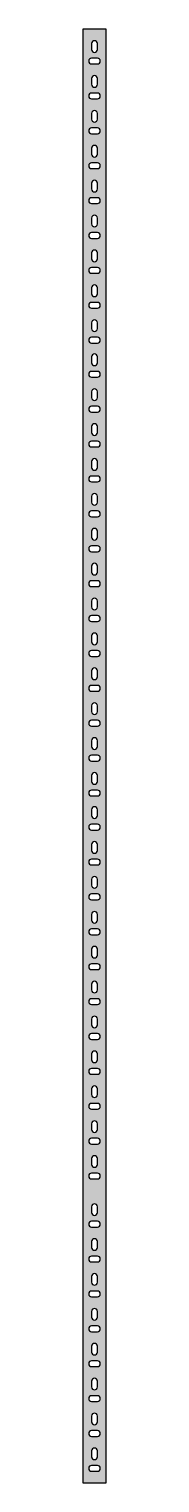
# Model space of a CAD drawing. Header units: millimetres. Extents: x 6614975 to 6624097, y 8742145 to 8746891.
# Drawn here: x 6618759.2 to 6618763.2, y 8745220.8 to 8745470.8 of the extents above; entities that cross this region are included whole.
import ezdxf

# ---------------------------------------------------------------- set-up
doc = ezdxf.new("R2010")
doc.units = ezdxf.units.MM

msp = doc.modelspace()

# ---------------------------------------------------------------- hatches: boundary and pattern name
at = {"true_color": 0x939598}
h = msp.add_hatch(color=252, dxfattribs=at)
h.dxf.hatch_style = 1
h.paths.add_polyline_path([(6618763.174, 8745220.826), (6618763.174, 8745270.826), (6618763.174, 8745470.826), (6618759.174, 8745470.826), (6618759.174, 8745270.826), (6618759.174, 8745220.826)])
h.paths.add_polyline_path([(6618760.674, 8745222.826, -1), (6618760.674, 8745223.826), (6618761.674, 8745223.826, -1), (6618761.674, 8745222.826)], flags=16)
h.paths.add_polyline_path([(6618760.674, 8745225.326), (6618760.674, 8745226.326, -1), (6618761.674, 8745226.326), (6618761.674, 8745225.326, -1)], flags=16)
h.paths.add_polyline_path([(6618760.674, 8745228.826, -1), (6618760.674, 8745229.826), (6618761.674, 8745229.826, -1), (6618761.674, 8745228.826)], flags=16)
h.paths.add_polyline_path([(6618760.674, 8745231.326), (6618760.674, 8745232.326, -1), (6618761.674, 8745232.326), (6618761.674, 8745231.326, -1)], flags=16)
h.paths.add_polyline_path([(6618760.674, 8745234.826, -1), (6618760.674, 8745235.826), (6618761.674, 8745235.826, -1), (6618761.674, 8745234.826)], flags=16)
h.paths.add_polyline_path([(6618760.674, 8745237.326), (6618760.674, 8745238.326, -1), (6618761.674, 8745238.326), (6618761.674, 8745237.326, -1)], flags=16)
h.paths.add_polyline_path([(6618760.674, 8745240.826, -1), (6618760.674, 8745241.826), (6618761.674, 8745241.826, -1), (6618761.674, 8745240.826)], flags=16)
h.paths.add_polyline_path([(6618760.674, 8745243.326), (6618760.674, 8745244.326, -1), (6618761.674, 8745244.326), (6618761.674, 8745243.326, -1)], flags=16)
h.paths.add_polyline_path([(6618760.674, 8745246.826, -1), (6618760.674, 8745247.826), (6618761.674, 8745247.826, -1), (6618761.674, 8745246.826)], flags=16)
h.paths.add_polyline_path([(6618760.674, 8745249.326), (6618760.674, 8745250.326, -1), (6618761.674, 8745250.326), (6618761.674, 8745249.326, -1)], flags=16)
h.paths.add_polyline_path([(6618760.674, 8745252.826, -1), (6618760.674, 8745253.826), (6618761.674, 8745253.826, -1), (6618761.674, 8745252.826)], flags=16)
h.paths.add_polyline_path([(6618760.674, 8745255.326), (6618760.674, 8745256.326, -1), (6618761.674, 8745256.326), (6618761.674, 8745255.326, -1)], flags=16)
h.paths.add_polyline_path([(6618760.674, 8745258.826, -1), (6618760.674, 8745259.826), (6618761.674, 8745259.826, -1), (6618761.674, 8745258.826)], flags=16)
h.paths.add_polyline_path([(6618760.674, 8745261.326), (6618760.674, 8745262.326, -1), (6618761.674, 8745262.326), (6618761.674, 8745261.326, -1)], flags=16)
h.paths.add_polyline_path([(6618760.674, 8745264.826, -1), (6618760.674, 8745265.826), (6618761.674, 8745265.826, -1), (6618761.674, 8745264.826)], flags=16)
h.paths.add_polyline_path([(6618760.674, 8745267.326), (6618760.674, 8745268.326, -1), (6618761.674, 8745268.326), (6618761.674, 8745267.326, -1)], flags=16)
h.paths.add_polyline_path([(6618760.674, 8745273.096, -1), (6618760.674, 8745274.096), (6618761.674, 8745274.096, -1), (6618761.674, 8745273.096)], flags=16)
h.paths.add_polyline_path([(6618760.674, 8745275.596), (6618760.674, 8745276.596, -1), (6618761.674, 8745276.596), (6618761.674, 8745275.596, -1)], flags=16)
h.paths.add_polyline_path([(6618760.674, 8745279.096, -1), (6618760.674, 8745280.096), (6618761.674, 8745280.096, -1), (6618761.674, 8745279.096)], flags=16)
h.paths.add_polyline_path([(6618760.674, 8745281.596), (6618760.674, 8745282.596, -1), (6618761.674, 8745282.596), (6618761.674, 8745281.596, -1)], flags=16)
h.paths.add_polyline_path([(6618760.674, 8745285.096, -1), (6618760.674, 8745286.096), (6618761.674, 8745286.096, -1), (6618761.674, 8745285.096)], flags=16)
h.paths.add_polyline_path([(6618760.674, 8745287.596), (6618760.674, 8745288.596, -1), (6618761.674, 8745288.596), (6618761.674, 8745287.596, -1)], flags=16)
h.paths.add_polyline_path([(6618760.674, 8745291.096, -1), (6618760.674, 8745292.096), (6618761.674, 8745292.096, -1), (6618761.674, 8745291.096)], flags=16)
h.paths.add_polyline_path([(6618760.674, 8745293.596), (6618760.674, 8745294.596, -1), (6618761.674, 8745294.596), (6618761.674, 8745293.596, -1)], flags=16)
h.paths.add_polyline_path([(6618760.674, 8745297.096, -1), (6618760.674, 8745298.096), (6618761.674, 8745298.096, -1), (6618761.674, 8745297.096)], flags=16)
h.paths.add_polyline_path([(6618760.674, 8745299.596), (6618760.674, 8745300.596, -1), (6618761.674, 8745300.596), (6618761.674, 8745299.596, -1)], flags=16)
h.paths.add_polyline_path([(6618760.674, 8745303.096, -1), (6618760.674, 8745304.096), (6618761.674, 8745304.096, -1), (6618761.674, 8745303.096)], flags=16)
h.paths.add_polyline_path([(6618760.674, 8745305.596), (6618760.674, 8745306.596, -1), (6618761.674, 8745306.596), (6618761.674, 8745305.596, -1)], flags=16)
h.paths.add_polyline_path([(6618760.674, 8745309.096, -1), (6618760.674, 8745310.096), (6618761.674, 8745310.096, -1), (6618761.674, 8745309.096)], flags=16)
h.paths.add_polyline_path([(6618760.674, 8745311.596), (6618760.674, 8745312.596, -1), (6618761.674, 8745312.596), (6618761.674, 8745311.596, -1)], flags=16)
h.paths.add_polyline_path([(6618760.674, 8745315.096, -1), (6618760.674, 8745316.096), (6618761.674, 8745316.096, -1), (6618761.674, 8745315.096)], flags=16)
h.paths.add_polyline_path([(6618760.674, 8745317.596), (6618760.674, 8745318.596, -1), (6618761.674, 8745318.596), (6618761.674, 8745317.596, -1)], flags=16)
h.paths.add_polyline_path([(6618760.674, 8745321.096, -1), (6618760.674, 8745322.096), (6618761.674, 8745322.096, -1), (6618761.674, 8745321.096)], flags=16)
h.paths.add_polyline_path([(6618760.674, 8745323.596), (6618760.674, 8745324.596, -1), (6618761.674, 8745324.596), (6618761.674, 8745323.596, -1)], flags=16)
h.paths.add_polyline_path([(6618760.674, 8745327.096, -1), (6618760.674, 8745328.096), (6618761.674, 8745328.096, -1), (6618761.674, 8745327.096)], flags=16)
h.paths.add_polyline_path([(6618760.674, 8745329.596), (6618760.674, 8745330.596, -1), (6618761.674, 8745330.596), (6618761.674, 8745329.596, -1)], flags=16)
h.paths.add_polyline_path([(6618760.674, 8745333.096, -1), (6618760.674, 8745334.096), (6618761.674, 8745334.096, -1), (6618761.674, 8745333.096)], flags=16)
h.paths.add_polyline_path([(6618760.674, 8745335.596), (6618760.674, 8745336.596, -1), (6618761.674, 8745336.596), (6618761.674, 8745335.596, -1)], flags=16)
h.paths.add_polyline_path([(6618760.674, 8745338.961, -1), (6618760.674, 8745339.961), (6618761.674, 8745339.961, -1), (6618761.674, 8745338.961)], flags=16)
h.paths.add_polyline_path([(6618760.674, 8745341.461), (6618760.674, 8745342.461, -1), (6618761.674, 8745342.461), (6618761.674, 8745341.461, -1)], flags=16)
h.paths.add_polyline_path([(6618760.674, 8745344.961, -1), (6618760.674, 8745345.961), (6618761.674, 8745345.961, -1), (6618761.674, 8745344.961)], flags=16)
h.paths.add_polyline_path([(6618760.674, 8745347.461), (6618760.674, 8745348.461, -1), (6618761.674, 8745348.461), (6618761.674, 8745347.461, -1)], flags=16)
h.paths.add_polyline_path([(6618760.674, 8745350.961, -1), (6618760.674, 8745351.961), (6618761.674, 8745351.961, -1), (6618761.674, 8745350.961)], flags=16)
h.paths.add_polyline_path([(6618760.674, 8745353.461), (6618760.674, 8745354.461, -1), (6618761.674, 8745354.461), (6618761.674, 8745353.461, -1)], flags=16)
h.paths.add_polyline_path([(6618760.674, 8745356.961, -1), (6618760.674, 8745357.961), (6618761.674, 8745357.961, -1), (6618761.674, 8745356.961)], flags=16)
h.paths.add_polyline_path([(6618760.674, 8745359.461), (6618760.674, 8745360.461, -1), (6618761.674, 8745360.461), (6618761.674, 8745359.461, -1)], flags=16)
h.paths.add_polyline_path([(6618760.674, 8745362.961, -1), (6618760.674, 8745363.961), (6618761.674, 8745363.961, -1), (6618761.674, 8745362.961)], flags=16)
h.paths.add_polyline_path([(6618760.674, 8745365.461), (6618760.674, 8745366.461, -1), (6618761.674, 8745366.461), (6618761.674, 8745365.461, -1)], flags=16)
h.paths.add_polyline_path([(6618760.674, 8745368.961, -1), (6618760.674, 8745369.961), (6618761.674, 8745369.961, -1), (6618761.674, 8745368.961)], flags=16)
h.paths.add_polyline_path([(6618760.674, 8745371.461), (6618760.674, 8745372.461, -1), (6618761.674, 8745372.461), (6618761.674, 8745371.461, -1)], flags=16)
h.paths.add_polyline_path([(6618760.674, 8745374.961, -1), (6618760.674, 8745375.961), (6618761.674, 8745375.961, -1), (6618761.674, 8745374.961)], flags=16)
h.paths.add_polyline_path([(6618760.674, 8745377.461), (6618760.674, 8745378.461, -1), (6618761.674, 8745378.461), (6618761.674, 8745377.461, -1)], flags=16)
h.paths.add_polyline_path([(6618760.674, 8745380.961, -1), (6618760.674, 8745381.961), (6618761.674, 8745381.961, -1), (6618761.674, 8745380.961)], flags=16)
h.paths.add_polyline_path([(6618760.674, 8745383.461), (6618760.674, 8745384.461, -1), (6618761.674, 8745384.461), (6618761.674, 8745383.461, -1)], flags=16)
h.paths.add_polyline_path([(6618760.674, 8745386.961, -1), (6618760.674, 8745387.961), (6618761.674, 8745387.961, -1), (6618761.674, 8745386.961)], flags=16)
h.paths.add_polyline_path([(6618760.674, 8745389.461), (6618760.674, 8745390.461, -1), (6618761.674, 8745390.461), (6618761.674, 8745389.461, -1)], flags=16)
h.paths.add_polyline_path([(6618760.674, 8745392.961, -1), (6618760.674, 8745393.961), (6618761.674, 8745393.961, -1), (6618761.674, 8745392.961)], flags=16)
h.paths.add_polyline_path([(6618760.674, 8745395.461), (6618760.674, 8745396.461, -1), (6618761.674, 8745396.461), (6618761.674, 8745395.461, -1)], flags=16)
h.paths.add_polyline_path([(6618760.674, 8745398.961, -1), (6618760.674, 8745399.961), (6618761.674, 8745399.961, -1), (6618761.674, 8745398.961)], flags=16)
h.paths.add_polyline_path([(6618760.674, 8745401.461), (6618760.674, 8745402.461, -1), (6618761.674, 8745402.461), (6618761.674, 8745401.461, -1)], flags=16)
h.paths.add_polyline_path([(6618760.674, 8745404.961, -1), (6618760.674, 8745405.961), (6618761.674, 8745405.961, -1), (6618761.674, 8745404.961)], flags=16)
h.paths.add_polyline_path([(6618760.674, 8745407.461), (6618760.674, 8745408.461, -1), (6618761.674, 8745408.461), (6618761.674, 8745407.461, -1)], flags=16)
h.paths.add_polyline_path([(6618760.674, 8745410.961, -1), (6618760.674, 8745411.961), (6618761.674, 8745411.961, -1), (6618761.674, 8745410.961)], flags=16)
h.paths.add_polyline_path([(6618760.674, 8745413.461), (6618760.674, 8745414.461, -1), (6618761.674, 8745414.461), (6618761.674, 8745413.461, -1)], flags=16)
h.paths.add_polyline_path([(6618760.674, 8745416.826, -1), (6618760.674, 8745417.826), (6618761.674, 8745417.826, -1), (6618761.674, 8745416.826)], flags=16)
h.paths.add_polyline_path([(6618760.674, 8745419.326), (6618760.674, 8745420.326, -1), (6618761.674, 8745420.326), (6618761.674, 8745419.326, -1)], flags=16)
h.paths.add_polyline_path([(6618760.674, 8745422.826, -1), (6618760.674, 8745423.826), (6618761.674, 8745423.826, -1), (6618761.674, 8745422.826)], flags=16)
h.paths.add_polyline_path([(6618760.674, 8745425.326), (6618760.674, 8745426.326, -1), (6618761.674, 8745426.326), (6618761.674, 8745425.326, -1)], flags=16)
h.paths.add_polyline_path([(6618760.674, 8745428.826, -1), (6618760.674, 8745429.826), (6618761.674, 8745429.826, -1), (6618761.674, 8745428.826)], flags=16)
h.paths.add_polyline_path([(6618760.674, 8745431.326), (6618760.674, 8745432.326, -1), (6618761.674, 8745432.326), (6618761.674, 8745431.326, -1)], flags=16)
h.paths.add_polyline_path([(6618760.674, 8745434.826, -1), (6618760.674, 8745435.826), (6618761.674, 8745435.826, -1), (6618761.674, 8745434.826)], flags=16)
h.paths.add_polyline_path([(6618760.674, 8745437.326), (6618760.674, 8745438.326, -1), (6618761.674, 8745438.326), (6618761.674, 8745437.326, -1)], flags=16)
h.paths.add_polyline_path([(6618760.674, 8745440.826, -1), (6618760.674, 8745441.826), (6618761.674, 8745441.826, -1), (6618761.674, 8745440.826)], flags=16)
h.paths.add_polyline_path([(6618760.674, 8745443.326), (6618760.674, 8745444.326, -1), (6618761.674, 8745444.326), (6618761.674, 8745443.326, -1)], flags=16)
h.paths.add_polyline_path([(6618760.674, 8745446.826, -1), (6618760.674, 8745447.826), (6618761.674, 8745447.826, -1), (6618761.674, 8745446.826)], flags=16)
h.paths.add_polyline_path([(6618760.674, 8745449.326), (6618760.674, 8745450.326, -1), (6618761.674, 8745450.326), (6618761.674, 8745449.326, -1)], flags=16)
h.paths.add_polyline_path([(6618760.674, 8745452.826, -1), (6618760.674, 8745453.826), (6618761.674, 8745453.826, -1), (6618761.674, 8745452.826)], flags=16)
h.paths.add_polyline_path([(6618760.674, 8745455.326), (6618760.674, 8745456.326, -1), (6618761.674, 8745456.326), (6618761.674, 8745455.326, -1)], flags=16)
h.paths.add_polyline_path([(6618760.674, 8745458.826, -1), (6618760.674, 8745459.826), (6618761.674, 8745459.826, -1), (6618761.674, 8745458.826)], flags=16)
h.paths.add_polyline_path([(6618760.674, 8745461.326), (6618760.674, 8745462.326, -1), (6618761.674, 8745462.326), (6618761.674, 8745461.326, -1)], flags=16)
h.paths.add_polyline_path([(6618760.674, 8745464.826, -1), (6618760.674, 8745465.826), (6618761.674, 8745465.826, -1), (6618761.674, 8745464.826)], flags=16)
h.paths.add_polyline_path([(6618760.674, 8745467.326), (6618760.674, 8745468.326, -1), (6618761.674, 8745468.326), (6618761.674, 8745467.326, -1)], flags=16)

# ---------------------------------------------------------------- linework, layer by layer
msp.add_lwpolyline([(6618759.174, 8745220.826), (6618763.174, 8745220.826), (6618763.174, 8745270.826), (6618763.174, 8745470.826), (6618759.174, 8745470.826), (6618759.174, 8745270.826), (6618759.174, 8745220.826)])
for points in [[(6618760.674, 8745467.326, 1), (6618761.674, 8745467.326), (6618761.674, 8745468.326, 1), (6618760.674, 8745468.326)], [(6618760.674, 8745465.826, 1), (6618760.674, 8745464.826), (6618761.674, 8745464.826, 1), (6618761.674, 8745465.826)], [(6618760.674, 8745461.326, 1), (6618761.674, 8745461.326), (6618761.674, 8745462.326, 1), (6618760.674, 8745462.326)], [(6618760.674, 8745459.826, 1), (6618760.674, 8745458.826), (6618761.674, 8745458.826, 1), (6618761.674, 8745459.826)], [(6618760.674, 8745455.326, 1), (6618761.674, 8745455.326), (6618761.674, 8745456.326, 1), (6618760.674, 8745456.326)], [(6618760.674, 8745453.826, 1), (6618760.674, 8745452.826), (6618761.674, 8745452.826, 1), (6618761.674, 8745453.826)], [(6618760.674, 8745449.326, 1), (6618761.674, 8745449.326), (6618761.674, 8745450.326, 1), (6618760.674, 8745450.326)], [(6618760.674, 8745447.826, 1), (6618760.674, 8745446.826), (6618761.674, 8745446.826, 1), (6618761.674, 8745447.826)], [(6618760.674, 8745443.326, 1), (6618761.674, 8745443.326), (6618761.674, 8745444.326, 1), (6618760.674, 8745444.326)], [(6618760.674, 8745441.826, 1), (6618760.674, 8745440.826), (6618761.674, 8745440.826, 1), (6618761.674, 8745441.826)], [(6618760.674, 8745437.326, 1), (6618761.674, 8745437.326), (6618761.674, 8745438.326, 1), (6618760.674, 8745438.326)], [(6618760.674, 8745435.826, 1), (6618760.674, 8745434.826), (6618761.674, 8745434.826, 1), (6618761.674, 8745435.826)], [(6618760.674, 8745431.326, 1), (6618761.674, 8745431.326), (6618761.674, 8745432.326, 1), (6618760.674, 8745432.326)], [(6618760.674, 8745429.826, 1), (6618760.674, 8745428.826), (6618761.674, 8745428.826, 1), (6618761.674, 8745429.826)], [(6618760.674, 8745425.326, 1), (6618761.674, 8745425.326), (6618761.674, 8745426.326, 1), (6618760.674, 8745426.326)], [(6618760.674, 8745423.826, 1), (6618760.674, 8745422.826), (6618761.674, 8745422.826, 1), (6618761.674, 8745423.826)], [(6618760.674, 8745419.326, 1), (6618761.674, 8745419.326), (6618761.674, 8745420.326, 1), (6618760.674, 8745420.326)], [(6618760.674, 8745417.826, 1), (6618760.674, 8745416.826), (6618761.674, 8745416.826, 1), (6618761.674, 8745417.826)], [(6618760.674, 8745413.461, 1), (6618761.674, 8745413.461), (6618761.674, 8745414.461, 1), (6618760.674, 8745414.461)], [(6618760.674, 8745411.961, 1), (6618760.674, 8745410.961), (6618761.674, 8745410.961, 1), (6618761.674, 8745411.961)], [(6618760.674, 8745407.461, 1), (6618761.674, 8745407.461), (6618761.674, 8745408.461, 1), (6618760.674, 8745408.461)], [(6618760.674, 8745405.961, 1), (6618760.674, 8745404.961), (6618761.674, 8745404.961, 1), (6618761.674, 8745405.961)], [(6618760.674, 8745401.461, 1), (6618761.674, 8745401.461), (6618761.674, 8745402.461, 1), (6618760.674, 8745402.461)], [(6618760.674, 8745399.961, 1), (6618760.674, 8745398.961), (6618761.674, 8745398.961, 1), (6618761.674, 8745399.961)], [(6618760.674, 8745395.461, 1), (6618761.674, 8745395.461), (6618761.674, 8745396.461, 1), (6618760.674, 8745396.461)], [(6618760.674, 8745393.961, 1), (6618760.674, 8745392.961), (6618761.674, 8745392.961, 1), (6618761.674, 8745393.961)], [(6618760.674, 8745389.461, 1), (6618761.674, 8745389.461), (6618761.674, 8745390.461, 1), (6618760.674, 8745390.461)], [(6618760.674, 8745387.961, 1), (6618760.674, 8745386.961), (6618761.674, 8745386.961, 1), (6618761.674, 8745387.961)], [(6618760.674, 8745383.461, 1), (6618761.674, 8745383.461), (6618761.674, 8745384.461, 1), (6618760.674, 8745384.461)], [(6618760.674, 8745381.961, 1), (6618760.674, 8745380.961), (6618761.674, 8745380.961, 1), (6618761.674, 8745381.961)], [(6618760.674, 8745377.461, 1), (6618761.674, 8745377.461), (6618761.674, 8745378.461, 1), (6618760.674, 8745378.461)], [(6618760.674, 8745375.961, 1), (6618760.674, 8745374.961), (6618761.674, 8745374.961, 1), (6618761.674, 8745375.961)], [(6618760.674, 8745371.461, 1), (6618761.674, 8745371.461), (6618761.674, 8745372.461, 1), (6618760.674, 8745372.461)], [(6618760.674, 8745369.961, 1), (6618760.674, 8745368.961), (6618761.674, 8745368.961, 1), (6618761.674, 8745369.961)], [(6618760.674, 8745365.461, 1), (6618761.674, 8745365.461), (6618761.674, 8745366.461, 1), (6618760.674, 8745366.461)], [(6618760.674, 8745363.961, 1), (6618760.674, 8745362.961), (6618761.674, 8745362.961, 1), (6618761.674, 8745363.961)], [(6618760.674, 8745359.461, 1), (6618761.674, 8745359.461), (6618761.674, 8745360.461, 1), (6618760.674, 8745360.461)], [(6618760.674, 8745357.961, 1), (6618760.674, 8745356.961), (6618761.674, 8745356.961, 1), (6618761.674, 8745357.961)], [(6618760.674, 8745353.461, 1), (6618761.674, 8745353.461), (6618761.674, 8745354.461, 1), (6618760.674, 8745354.461)], [(6618760.674, 8745351.961, 1), (6618760.674, 8745350.961), (6618761.674, 8745350.961, 1), (6618761.674, 8745351.961)], [(6618760.674, 8745347.461, 1), (6618761.674, 8745347.461), (6618761.674, 8745348.461, 1), (6618760.674, 8745348.461)], [(6618760.674, 8745345.961, 1), (6618760.674, 8745344.961), (6618761.674, 8745344.961, 1), (6618761.674, 8745345.961)], [(6618760.674, 8745341.461, 1), (6618761.674, 8745341.461), (6618761.674, 8745342.461, 1), (6618760.674, 8745342.461)], [(6618760.674, 8745339.961, 1), (6618760.674, 8745338.961), (6618761.674, 8745338.961, 1), (6618761.674, 8745339.961)], [(6618760.674, 8745335.596, 1), (6618761.674, 8745335.596), (6618761.674, 8745336.596, 1), (6618760.674, 8745336.596)], [(6618760.674, 8745334.096, 1), (6618760.674, 8745333.096), (6618761.674, 8745333.096, 1), (6618761.674, 8745334.096)], [(6618760.674, 8745329.596, 1), (6618761.674, 8745329.596), (6618761.674, 8745330.596, 1), (6618760.674, 8745330.596)], [(6618760.674, 8745328.096, 1), (6618760.674, 8745327.096), (6618761.674, 8745327.096, 1), (6618761.674, 8745328.096)], [(6618760.674, 8745323.596, 1), (6618761.674, 8745323.596), (6618761.674, 8745324.596, 1), (6618760.674, 8745324.596)], [(6618760.674, 8745322.096, 1), (6618760.674, 8745321.096), (6618761.674, 8745321.096, 1), (6618761.674, 8745322.096)], [(6618760.674, 8745317.596, 1), (6618761.674, 8745317.596), (6618761.674, 8745318.596, 1), (6618760.674, 8745318.596)], [(6618760.674, 8745316.096, 1), (6618760.674, 8745315.096), (6618761.674, 8745315.096, 1), (6618761.674, 8745316.096)], [(6618760.674, 8745311.596, 1), (6618761.674, 8745311.596), (6618761.674, 8745312.596, 1), (6618760.674, 8745312.596)], [(6618760.674, 8745310.096, 1), (6618760.674, 8745309.096), (6618761.674, 8745309.096, 1), (6618761.674, 8745310.096)], [(6618760.674, 8745305.596, 1), (6618761.674, 8745305.596), (6618761.674, 8745306.596, 1), (6618760.674, 8745306.596)], [(6618760.674, 8745304.096, 1), (6618760.674, 8745303.096), (6618761.674, 8745303.096, 1), (6618761.674, 8745304.096)], [(6618760.674, 8745299.596, 1), (6618761.674, 8745299.596), (6618761.674, 8745300.596, 1), (6618760.674, 8745300.596)], [(6618760.674, 8745298.096, 1), (6618760.674, 8745297.096), (6618761.674, 8745297.096, 1), (6618761.674, 8745298.096)], [(6618760.674, 8745293.596, 1), (6618761.674, 8745293.596), (6618761.674, 8745294.596, 1), (6618760.674, 8745294.596)], [(6618760.674, 8745292.096, 1), (6618760.674, 8745291.096), (6618761.674, 8745291.096, 1), (6618761.674, 8745292.096)], [(6618760.674, 8745287.596, 1), (6618761.674, 8745287.596), (6618761.674, 8745288.596, 1), (6618760.674, 8745288.596)], [(6618760.674, 8745286.096, 1), (6618760.674, 8745285.096), (6618761.674, 8745285.096, 1), (6618761.674, 8745286.096)], [(6618760.674, 8745281.596, 1), (6618761.674, 8745281.596), (6618761.674, 8745282.596, 1), (6618760.674, 8745282.596)], [(6618760.674, 8745280.096, 1), (6618760.674, 8745279.096), (6618761.674, 8745279.096, 1), (6618761.674, 8745280.096)], [(6618760.674, 8745275.596, 1), (6618761.674, 8745275.596), (6618761.674, 8745276.596, 1), (6618760.674, 8745276.596)], [(6618760.674, 8745274.096, 1), (6618760.674, 8745273.096), (6618761.674, 8745273.096, 1), (6618761.674, 8745274.096)], [(6618760.674, 8745267.326, 1), (6618761.674, 8745267.326), (6618761.674, 8745268.326, 1), (6618760.674, 8745268.326)], [(6618760.674, 8745265.826, 1), (6618760.674, 8745264.826), (6618761.674, 8745264.826, 1), (6618761.674, 8745265.826)], [(6618760.674, 8745261.326, 1), (6618761.674, 8745261.326), (6618761.674, 8745262.326, 1), (6618760.674, 8745262.326)], [(6618760.674, 8745259.826, 1), (6618760.674, 8745258.826), (6618761.674, 8745258.826, 1), (6618761.674, 8745259.826)], [(6618760.674, 8745255.326, 1), (6618761.674, 8745255.326), (6618761.674, 8745256.326, 1), (6618760.674, 8745256.326)], [(6618760.674, 8745253.826, 1), (6618760.674, 8745252.826), (6618761.674, 8745252.826, 1), (6618761.674, 8745253.826)], [(6618760.674, 8745249.326, 1), (6618761.674, 8745249.326), (6618761.674, 8745250.326, 1), (6618760.674, 8745250.326)], [(6618760.674, 8745247.826, 1), (6618760.674, 8745246.826), (6618761.674, 8745246.826, 1), (6618761.674, 8745247.826)], [(6618760.674, 8745243.326, 1), (6618761.674, 8745243.326), (6618761.674, 8745244.326, 1), (6618760.674, 8745244.326)], [(6618760.674, 8745241.826, 1), (6618760.674, 8745240.826), (6618761.674, 8745240.826, 1), (6618761.674, 8745241.826)], [(6618760.674, 8745237.326, 1), (6618761.674, 8745237.326), (6618761.674, 8745238.326, 1), (6618760.674, 8745238.326)], [(6618760.674, 8745235.826, 1), (6618760.674, 8745234.826), (6618761.674, 8745234.826, 1), (6618761.674, 8745235.826)], [(6618760.674, 8745231.326, 1), (6618761.674, 8745231.326), (6618761.674, 8745232.326, 1), (6618760.674, 8745232.326)], [(6618760.674, 8745229.826, 1), (6618760.674, 8745228.826), (6618761.674, 8745228.826, 1), (6618761.674, 8745229.826)], [(6618760.674, 8745225.326, 1), (6618761.674, 8745225.326), (6618761.674, 8745226.326, 1), (6618760.674, 8745226.326)], [(6618760.674, 8745223.826, 1), (6618760.674, 8745222.826), (6618761.674, 8745222.826, 1), (6618761.674, 8745223.826)]]:
    msp.add_lwpolyline(points, format="xyb", close=True)

doc.saveas('drawing.dxf')
